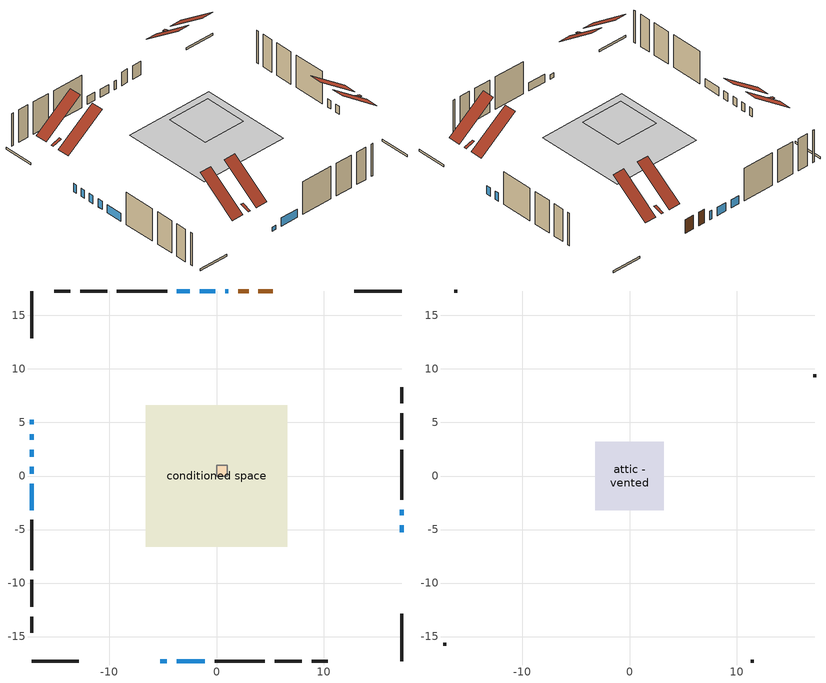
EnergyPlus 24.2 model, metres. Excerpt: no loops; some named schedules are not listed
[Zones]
conditioned space
 floor outside (Floor1 construction): -0.7,-0.7 -0.7,0.7 0.7,0.7 0.7,-0.7 z0
 floor adiabatic (AdiabaticFloorConstruction): -6.61,-6.61 -6.61,6.61 6.61,6.61 6.61,-6.61 z2.44
 floor foundation (Slab1 construction): -2.5,-2.5 -2.5,2.5 2.5,2.5 2.5,-2.5 z0
 wall outside (RimJoist1 construction): 17.28,17.28 12.86,17.28 / -17.28,-17.28 -12.86,-17.28 / -17.28,17.28 -17.28,12.86 / 17.28,-17.28 17.28,-12.86 z0:0.3
 wall outside (AdiabaticWallConstruction 1): 5.26,17.28 3.92,17.28 / 2.99,17.28 2.04,17.28 z0:2.03
 wall outside (AdiabaticWallConstruction): -5.26,-17.28 -4.65,-17.28 z0:0.61; -17.28,5.26 -17.28,4.82 / 17.28,-5.26 17.28,-4.6 / 17.28,-3.67 17.28,-3.16 / -17.28,3.89 -17.28,3.38 / -17.28,2.46 -17.28,1.8 / 1.11,17.28 0.8,17.28 / -0.12,17.28 -1.55,17.28 / -2.48,17.28 -3.69,17.28 / -3.72,-17.28 -1.08,-17.28 / -17.28,0.87 -17.28,0.19 / -17.28,-0.74 -17.28,-3.18 z0:1.22
 wall outside (Wall1 construction): -4.62,17.28 -9.3,17.28 / -0.15,-17.28 4.53,-17.28 / -17.28,-4.11 -17.28,-8.79 / 17.28,-2.23 17.28,2.44 z0:4.88
 wall outside (Wall2 construction): -10.23,17.28 -12.72,17.28 / 5.46,-17.28 7.95,-17.28 / -17.28,-9.71 -17.28,-12.21 / 17.28,3.37 17.28,5.87 z0:4.88
 wall outside (Wall3 construction): -13.65,17.28 -15.16,17.28 / 8.88,-17.28 10.39,-17.28 / -17.28,-13.14 -17.28,-14.65 / 17.28,6.8 17.28,8.3 z0:4.88
 window (WindowConstruction 10): -5.26,-17.28 -4.65,-17.28 z0:0.61
 window (WindowConstruction 5): -17.28,5.26 -17.28,4.82 z0:1.22
 window (WindowConstruction 6): 17.28,-5.26 17.28,-4.6 z0:1.22
 window (WindowConstruction 7): 17.28,-3.67 17.28,-3.16 z0:1.22
 window (WindowConstruction 8): -17.28,3.89 -17.28,3.39 z0:1.22
 window (WindowConstruction 9): -17.28,2.46 -17.28,1.8 z0:1.22
 window (WindowConstruction 11): 1.11,17.28 0.81,17.28 z0:1.22
 window (WindowConstruction): -0.12,17.28 -1.55,17.28 z0:1.22
 window (WindowConstruction 1): -2.48,17.28 -3.69,17.28 z0:1.22
 window (WindowConstruction 2): -3.72,-17.28 -1.08,-17.28 z0:1.22
 window (WindowConstruction 3): -17.28,0.87 -17.28,0.19 z0:1.22
 window (WindowConstruction 4): -17.28,-0.74 -17.28,-3.18 z0:1.22
 door (Door): 5.26,17.28 3.92,17.28 z0:2.03
 door (Door 1): 2.99,17.28 2.04,17.28 z0:2.03
 ceiling adiabatic (AdiabaticFloorConstruction): 6.61,-6.61 6.61,6.61 -6.61,6.61 -6.61,-6.61 z2.44
 roof outside (Roof2 construction): 8.87,17.28,4.88 8.87,15.96,5.32 9.22,15.96,5.32 9.22,17.28,4.88; -8.87,-17.28,4.88 -8.87,-15.96,5.32 -9.22,-15.96,5.32 -9.22,-17.28,4.88; -17.28,8.87,4.88 -15.96,8.87,5.32 -15.96,9.22,5.32 -17.28,9.22,4.88; 17.28,-8.87,4.88 15.96,-8.87,5.32 15.96,-9.22,5.32 17.28,-9.22,4.88
 roof outside (Roof3 construction): 6.19,17.28,4.88 6.19,11.65,9.1 7.95,11.65,9.1 7.95,17.28,4.88; -6.19,-17.28,4.88 -6.19,-11.65,9.1 -7.95,-11.65,9.1 -7.95,-17.28,4.88; -17.28,6.19,4.88 -11.65,6.19,9.1 -11.65,7.95,9.1 -17.28,7.95,4.88; 17.28,-6.19,4.88 11.65,-6.19,9.1 11.65,-7.95,9.1 17.28,-7.95,4.88
furnace airloop ret air zone
 floor adiabatic (AdiabaticConst): 0,0 0,1 1,1 1,0 z0
 wall adiabatic (AdiabaticConst): 0,1 0,0 1,0 1,1 0,1 z0:1
 ceiling adiabatic (AdiabaticConst): 1,0 1,1 0,1 0,0 z1
attic - vented
 floor to conditioned space (Floor2 construction Reversed): -3.18,-3.18 -3.18,3.18 3.18,3.18 3.18,-3.18 z4.88
 wall outside (Wall4 construction): -16.09,17.28 -16.35,17.28 / 11.32,-17.28 11.59,-17.28 / -17.28,-15.57 -17.28,-15.84 / 17.28,9.23 17.28,9.5 z0:4.88
 roof outside (Roof1 construction): 10.15,17.28,4.88 10.15,11.6,9.14 11.93,11.6,9.14 11.93,17.28,4.88; -10.15,-17.28,4.88 -10.15,-11.6,9.14 -11.93,-11.6,9.14 -11.93,-17.28,4.88; -17.28,10.15,4.88 -11.6,10.15,9.14 -11.6,11.93,9.14 -17.28,11.93,4.88; 17.28,-10.15,4.88 11.6,-10.15,9.14 11.6,-11.93,9.14 17.28,-11.93,4.88
[Building]
Building 1: Terrain=Suburbs
[Site:Location]
Vancouver Intl AP_BC: Latitude {deg}=49.19; Longitude {deg}=-123.18; Time Zone {hr}=-8; Elevation {m}=4; Keep Site Location Information=Yes
[Site:GroundTemperature:Shallow]
8.06451, 6.96315, 6.87495, 7.3976, 9.49575, 11.5841, 13.3946, 14.5416, 14.639, 13.7062, 11.9418, 9.91751
[Site:WaterMainsTemperature]
Calculation Method=Schedule; Temperature Schedule=mains temperature schedule
[Material] Roughness=Rough; Thermal Absorptance=0.9
Name | Thickness {m} | Conductivity {W/m-K} | Density {kg/m3} | Specific Heat {J/kg-K} | Solar Absorptance | Visible Absorptance
asphalt or fiberglass shingles | 0.00635 | 0.162714 | 1121.4 | 1465.45 | 0.4 | 0.4
ceiling stud and cavity | 0.1397 | 0.154052 | 65.682 | 1177.47 | 0.7 | 0.7
concrete 4.0 in. | 0.1016 | 1.803125 | 2242.8 | 837.4 | 0.7 | 0.7
door material | 0.04445 | 0.20624 | 512.64 | 1214.23 | 0.7 | 0.7
door material 1 | 0.04445 | 0.188738 | 512.64 | 1214.23 | 0.7 | 0.7
floor covering | 0.0127 | 9.015625 | 54.468 | 1339.84 | 0.6 | 0.6
floor covering 1 | 0.0127 | 0.0433444 | 54.468 | 1339.84 | 0.6 | 0.6
floor rigid ins; wall rigid ins | 0.512978 | 0.029427 | 32.04 | 1214.23 | 0.7 | 0.7
floor stud and cavity | 0.0889 | 0.215299 | 50.32683 | 1063.81 | 0.7 | 0.7
floor stud and cavity 1 | 0.1397 | 1.75129 | 37.0049 | 1207.88 | 0.7 | 0.7
furniture material conditioned space 1 | 0.1524 | 0.115458 | 640.8 | 1214.23 | 0.6 | 0.6
gypsum board | 0.0127 | 0.160291 | 801 | 837.4 | 0.6 | 0.6
gypsum board 1 | 0.00254 | 0.160291 | 801 | 837.4 | 0.6 | 0.6
osb sheathing 0.5 in. | 0.0127 | 0.115458 | 512.64 | 1214.23 | 0.7 | 0.7
osb sheathing 0.75 in. | 0.01905 | 0.115458 | 512.64 | 1214.23 | 0.7 | 0.7
rim joist stud and cavity | 0.0508 | 0.145373 | 50.32683 | 1063.81 | 0.6 | 0.6
roof stud and cavity | 0.2032 | 0.146673 | 78.34581 | 1123.46 | 0.7 | 0.7
roof stud and cavity 1 | 0.2032 | 0.139958 | 78.34581 | 1123.46 | 0.7 | 0.7
wall stud and cavity | 0.1397 | 0.126135 | 139.0536 | 1170.24 | 0.7 | 0.7
wall stud and cavity 1 | 0.1397 | 0.128797 | 139.0536 | 1170.24 | 0.7 | 0.7
wall stud and cavity 2 | 0.0889 | 1.11658 | 50.32683 | 1063.81 | 0.7 | 0.7
wall stud and cavity 3 | 0.0889 | 6.9971 | 50.32683 | 1063.81 | 0.6 | 0.6
wall stud and cavity 4 | 0.0889 | 0.380278 | 52.3479 | 1209.89 | 0.7 | 0.7
wall stud and cavity 5 | 0.0889 | 0.391764 | 83.0341 | 1211.67 | 0.7 | 0.7
wood siding | 0.0254 | 0.102417 | 544.68 | 1172.36 | 0.4 | 0.4
wood siding 1 | 0.00254 | 0.102417 | 544.68 | 1172.36 | 0.4 | 0.4
wood siding 2; wood siding 3; wood siding 4 | 0.0254 | 0.102417 | 544.68 | 1172.36 | 0.7 | 0.7
[Material:NoMass]
Adiabatic: Roughness=Rough; Thermal Resistance {m2-K/W}=176.1; Thermal Absorptance=0.9; Solar Absorptance=0.7; Visible Absorptance=0.7
[WindowMaterial:SimpleGlazingSystem]
Name | U-Factor {W/m2-K} | Solar Heat Gain Coefficient
WindowMaterial | 6.56547 | 0.81
WindowMaterial 1 | 6.58307 | 0.81
WindowMaterial 2 | 6.63077 | 0.8
WindowMaterial 3 | 6.662 | 0.79
WindowMaterial 4 | 6.640421 | 0.8
WindowMaterial 5 | 6.92546 | 0.74
WindowMaterial 6 | 3.37955 | 0.63
WindowMaterial 7 | 4.05182 | 0.59
WindowMaterial 8 | 3.51241 | 0.62
WindowMaterial 9 | 4.31925 | 0.45
[Construction]
AdiabaticConst: Adiabatic
AdiabaticFloorConstruction: floor stud and cavity 1, floor rigid ins, osb sheathing 0.75 in., floor covering 1
AdiabaticWallConstruction: wood siding 3, wall rigid ins, wall stud and cavity 4, gypsum board
AdiabaticWallConstruction 1: wood siding 4, wall rigid ins, wall stud and cavity 4, gypsum board
Door: door material
Door 1: door material 1
Floor1 construction: floor stud and cavity, floor covering
Floor2 construction Reversed: gypsum board, ceiling stud and cavity
furniture construction conditioned space 1: furniture material conditioned space 1
PartitionWallConstruction: gypsum board, wall stud and cavity 5, gypsum board
RimJoist1 construction: wood siding 2, rim joist stud and cavity
Roof1 construction: asphalt or fiberglass shingles
Roof2 construction: asphalt or fiberglass shingles, osb sheathing 0.75 in., roof stud and cavity, gypsum board
Roof3 construction: asphalt or fiberglass shingles, osb sheathing 0.75 in., roof stud and cavity 1, gypsum board
Slab1 construction: concrete 4.0 in.
Wall1 construction: wood siding, osb sheathing 0.5 in., wall stud and cavity, gypsum board
Wall2 construction: wood siding, osb sheathing 0.5 in., wall stud and cavity 1, gypsum board
Wall3 construction: wood siding 1, wall stud and cavity 2, gypsum board 1
Wall4 construction: wood siding 1, wall stud and cavity 3
WindowConstruction: WindowMaterial
WindowConstruction 1: WindowMaterial 1
WindowConstruction 10; WindowConstruction 11: WindowMaterial 9
WindowConstruction 2: WindowMaterial 2
WindowConstruction 3: WindowMaterial 3
WindowConstruction 4: WindowMaterial 4
WindowConstruction 5: WindowMaterial 5
WindowConstruction 6; WindowConstruction 9: WindowMaterial 6
WindowConstruction 7: WindowMaterial 7
WindowConstruction 8: WindowMaterial 8
[Zone] Multiplier=1
Name | Volume {m3} | Part of Total Floor Area
attic - vented | 25.6882 | Yes
conditioned space | 413.7 | Yes
furnace airloop ret air zone | 1 | No
[Space]
Name | Zone | Volume {m3} | Space Type
attic - vented 1 | attic - vented | 25.6882
conditioned space 1 | conditioned space | 413.7
furnace airloop ret air space | furnace airloop ret air zone |  | Plenum Space Type
[OtherEquipment] Design Level Calculation Method=EquipmentLevel
Name | Fuel Type | Zone or ZoneList or Space or SpaceList | Schedule | Design Level {W} | Fraction Latent | Fraction Radiant | Fraction Lost
furnace airloop_0 RetCondToDZ; furnace airloop_0 SupCondToDZ; furnace airloop_0 SupSensLkToDZ | None | attic - vented 1 | Always On Discrete | 0 | 0 | 0 | 0
furnace airloop_0 SupLatLkToDZ | None | attic - vented 1 | Always On Discrete | 0 | 1 | 0 | 0
clothes dryer 1 | Electricity | conditioned space 1 | clothes dryer schedule | 0 | 0.015 | 0.081 | 0.85
cooking range 1 | Electricity | conditioned space 1 | cooking range schedule | 0 | 0.08 | 0.432 | 0.2
furnace airloop_0 SupCondToLv; furnace airloop_0 SupSensLkToCond; mech vent house fan sensible load | None | conditioned space 1 | Always On Discrete | 0 | 0 | 0 | 0
furnace airloop_0 SupLatLkToCond; mech vent house fan latent load | None | conditioned space 1 | Always On Discrete | 0 | 1 | 0 | 0
general water use latent | None | conditioned space 1 | general water use schedule | 62.594 | 1 | 0 | 0
general water use sensible | None | conditioned space 1 | general water use schedule | -61.6891 | 0 | 0.6 | 0
water heater energy adjustment1 | NaturalGas | conditioned space 1 | Always On Discrete | 0.01 | 0 | 0 | 1
furnace airloop_0 RetCondToRP; furnace airloop_0 RetSensLkToRP | None | furnace airloop ret air space | Always On Discrete | 0 | 0 | 0 | 0
furnace airloop_0 RetLatLkToRP | None | furnace airloop ret air space | Always On Discrete | 0 | 1 | 0 | 0
[ZoneInfiltration:DesignFlowRate] Schedule=Always On Discrete; Design Flow Rate Calculation Method=Flow/Zone; Design Flow Rate {m3/s}=0
Name | Zone or ZoneList or Space or SpaceList
attic_vented 1 duct leakage imbalance infil flow | attic - vented 1
infil flow; natural vent flow; whole house fan flow | conditioned space 1
[ZoneInfiltration:EffectiveLeakageArea]
infil attic - vented 1: Zone or Space=attic - vented 1; Schedule=Always On Discrete; Effective Air Leakage Area {cm2}=1672.14; Stack Coefficient=0.000635658; Wind Coefficient=1.70346e-05
[ZoneMixing] Schedule=Always On Continuous; Design Flow Rate Calculation Method=Flow/Zone; Design Flow Rate {m3/s}=0
Name | Zone or Space | Source Zone or Space
furnace airloop_0 ZoneMixCondToDZ mix; whole house fan mix | attic - vented | conditioned space
furnace airloop_0 ZoneMixDZToCond mix | conditioned space | attic - vented
[SurfaceProperty:ExposedFoundationPerimeter]
Slab1: Exposed Perimeter Calculation Method=TotalExposedPerimeter; Total Exposed Perimeter {m}=20
[InternalMass] Zone or ZoneList=conditioned space; Space or SpaceList=conditioned space 1
Name | Construction | Surface Area {m2}
furniture mass conditioned space 1 | furniture construction conditioned space 1 | 80.6602
partition wall mass | PartitionWallConstruction | 201.65
[Lights]
interior lighting: Zone or ZoneList or Space or SpaceList=conditioned space 1; Schedule=interior lighting schedule; Design Level Calculation Method=LightingLevel; Lighting Level {W}=343.2; Return Air Fraction=0; Fraction Radiant=0.6; Fraction Visible=0.2; Fraction Replaceable=1
[People]
occupants: Zone or ZoneList or Space or SpaceList=conditioned space 1; Number of People Schedule=occupants schedule; Number of People Calculation Method=People; Number of People=3; Fraction Radiant=0.314171; Sensible Heat Fraction=0.56303; Activity Level Schedule=occupants activity schedule; Carbon Dioxide Generation Rate {m3/s-W}=0; Enable ASHRAE 55 Comfort Warnings=No; Mean Radiant Temperature Calculation Type=EnclosureAveraged
[ElectricEquipment] Zone or ZoneList or Space or SpaceList=conditioned space 1; Design Level Calculation Method=EquipmentLevel
Name | Schedule | Design Level {W} | Fraction Latent | Fraction Radiant | Fraction Lost
clothes dryer | clothes dryer schedule | 140.772 | 0.015 | 0.081 | 0.85
clothes washer | clothes washer schedule | 32.1985 | 0.03 | 0.162 | 0.7
cooking range | cooking range schedule | 215.147 | 0.08 | 0.432 | 0.2
dishwasher | dishwasher schedule | 66.8632 | 0.3 | 0.18 | 0.4
fridge | fridge schedule | 72.9452 | 0 | 0.6 | 0
mech vent bath fan 0 | mech vent bath fan 0 schedule | 25.1 | 0 | 0 | 1
mech vent bath fan 1 | mech vent bath fan 1 schedule | 25.1 | 0 | 0 | 1
mech vent house fan | mech vent house fan schedule | 0 | 0 | 0 | 1
mech vent house fan cfis | mech vent house fan cfis schedule | 0 | 0 | 0 | 0
mech vent range fan 0 | mech vent range fan 0 schedule | 57 | 0 | 0 | 1
misc plug loads | misc plug loads schedule | 494.7 | 0.045 | 0.513 | 0.1
whole house fan | Always On Discrete | 0 | 0 | 0 | 1
[SpaceList]
Plenum Space Type: furnace airloop ret air space
[AvailabilityManager:Scheduled]
furnace airloop Availability Manager: Schedule=Always On Discrete
[AirLoopHVAC:ReturnPlenum]
Air Loop HVAC Return Plenum 1: Zone=furnace airloop ret air zone
[Foundation:Kiva]
Foundation Kiva 1: Initial Indoor Air Temperature {C}=18; Wall Height Above Grade {m}=0.1016; Wall Depth Below Slab {m}=0.2032
[Foundation:Kiva:Settings]
Soil Conductivity {W/m-K}=0.849921; Soil Density {kg/m3}=1842.3; Soil Specific Heat {J/kg-K}=418.7; Ground Solar Absorptivity=0.9; Ground Thermal Absorptivity=0.9; Ground Surface Roughness {m}=0.03; Far-Field Width {m}=40; Deep-Ground Boundary Condition=ZeroFlux; Deep-Ground Depth {m}=40; Minimum Cell Dimension {m}=0.2; Maximum Cell Growth Coefficient=3; Simulation Timestep=Timestep
[Exterior:Lights]
exterior lighting: Schedule=exterior lighting schedule; Design Level {W}=75.6
[EnergyManagementSystem:GlobalVariable]
furnace_airloop_0_DuctImbalLkExhFanEquivCond
furnace_airloop_0_DuctImbalLkExhFanEquivDZ
furnace_airloop_0_DuctImbalLkSupFanEquivCond
furnace_airloop_0_DuctImbalLkSupFanEquivDZ
furnace_airloop_0_DZ_T
furnace_airloop_0_DZ_W
furnace_airloop_0_RetCondToDZ
furnace_airloop_0_RetCondToRP
furnace_airloop_0_RetLatLkToRP
furnace_airloop_0_RetSensLkToRP
furnace_airloop_0_SupCondToDZ
furnace_airloop_0_SupCondToLv
furnace_airloop_0_SupLatLkToCond
furnace_airloop_0_SupLatLkToDZ
furnace_airloop_0_SupSensLkToCond
furnace_airloop_0_SupSensLkToDZ
furnace_airloop_0_ZoneMixCondToDZ
furnace_airloop_0_ZoneMixDZToCond
furnace_airloop_AH_MFR
furnace_airloop_AH_Tout
furnace_airloop_AH_VFR
furnace_airloop_AH_Wout
furnace_airloop_Fan_RTF
furnace_airloop_RA_T
furnace_airloop_Ra_W
infil_program_Qfan
infil_program_Qinf
natural_vent_program_Qnv
natural_vent_program_Qwhf
[EnergyManagementSystem:Sensor]
Name | Output:Variable or Output:Meter Index Key | Output:Variable or Output:Meter
airflow_gain | infil flow | Infiltration Sensible Heat Gain Energy
airflow_gain_1 | natural vent flow | Infiltration Sensible Heat Gain Energy
airflow_gain_2 | whole house fan flow | Infiltration Sensible Heat Gain Energy
airflow_loss | infil flow | Infiltration Sensible Heat Loss Energy
airflow_loss_1 | natural vent flow | Infiltration Sensible Heat Loss Energy
airflow_loss_2 | whole house fan flow | Infiltration Sensible Heat Loss Energy
clg_load_cond |  | Cooling:EnergyTransfer:Zone:CONDITIONED SPACE
clg_load_duct |  | Cooling:EnergyTransfer:Zone:FURNACE AIRLOOP RET AIR ZONE
clg_sp_s; clg_sp_s_1 | cooling setpoint | Schedule Value
clothes_dryer_exhaust_0_sch_s | clothes dryer exhaust 0 schedule | Schedule Value
cool_season | cooling season schedule | Schedule Value
ducts_conv | furnace airloop_0 RetCondToRP | Other Equipment Convective Heating Energy
ducts_conv_1 | furnace airloop_0 RetLatLkToRP | Other Equipment Convective Heating Energy
ducts_conv_2 | furnace airloop_0 RetSensLkToRP | Other Equipment Convective Heating Energy
ducts_conv_3 | furnace airloop_0 SupCondToLv | Other Equipment Convective Heating Energy
ducts_conv_4 | furnace airloop_0 SupLatLkToCond | Other Equipment Convective Heating Energy
ducts_conv_5 | furnace airloop_0 SupSensLkToCond | Other Equipment Convective Heating Energy
ducts_rad | furnace airloop_0 RetCondToRP | Other Equipment Radiant Heating Energy
ducts_rad_1 | furnace airloop_0 RetLatLkToRP | Other Equipment Radiant Heating Energy
ducts_rad_2 | furnace airloop_0 RetSensLkToRP | Other Equipment Radiant Heating Energy
ducts_rad_3 | furnace airloop_0 SupCondToLv | Other Equipment Radiant Heating Energy
ducts_rad_4 | furnace airloop_0 SupLatLkToCond | Other Equipment Radiant Heating Energy
ducts_rad_5 | furnace airloop_0 SupSensLkToCond | Other Equipment Radiant Heating Energy
furnace_airloop_0_DZ_T_s | attic - vented | Zone Air Temperature
furnace_airloop_0_DZ_W_s | attic - vented | Zone Mean Air Humidity Ratio
furnace_airloop_AH_MFR_s | Node 5 | System Node Mass Flow Rate
furnace_airloop_AH_Tout_s | Node 5 | System Node Temperature
furnace_airloop_AH_VFR_s | Node 5 | System Node Current Density Volume Flow Rate
furnace_airloop_AH_Wout_s | Node 5 | System Node Humidity Ratio
furnace_airloop_RA_T_s | Node 8 | System Node Temperature
furnace_airloop_Ra_W_s | Node 8 | System Node Humidity Ratio
htg_load_cond |  | Heating:EnergyTransfer:Zone:CONDITIONED SPACE
htg_load_duct |  | Heating:EnergyTransfer:Zone:FURNACE AIRLOOP RET AIR ZONE
htg_sp_s; htg_sp_s_1 | heating setpoint | Schedule Value
ig_ee_conv | clothes dryer | Electric Equipment Convective Heating Energy
ig_ee_conv_2 | cooking range | Electric Equipment Convective Heating Energy
ig_ee_conv_4 | fridge | Electric Equipment Convective Heating Energy
ig_ee_conv_5 | misc plug loads | Electric Equipment Convective Heating Energy
ig_ee_conv_6 | whole house fan | Electric Equipment Convective Heating Energy
ig_ee_rad | clothes dryer | Electric Equipment Radiant Heating Energy
ig_ee_rad_2 | cooking range | Electric Equipment Radiant Heating Energy
ig_ee_rad_4 | fridge | Electric Equipment Radiant Heating Energy
ig_ee_rad_5 | misc plug loads | Electric Equipment Radiant Heating Energy
ig_ee_rad_6 | whole house fan | Electric Equipment Radiant Heating Energy
ig_lgt_conv | interior lighting | Lights Convective Heating Energy
ig_lgt_rad | interior lighting | Lights Radiant Heating Energy
ig_lgt_vis | interior lighting | Lights Visible Radiation Heating Energy
ig_oe_conv | clothes dryer 1 | Other Equipment Convective Heating Energy
ig_oe_conv_1 | cooking range 1 | Other Equipment Convective Heating Energy
ig_oe_conv_2 | general water use latent | Other Equipment Convective Heating Energy
ig_oe_conv_3 | general water use sensible | Other Equipment Convective Heating Energy
ig_oe_conv_4 | water heater energy adjustment1 | Other Equipment Convective Heating Energy
ig_oe_rad | clothes dryer 1 | Other Equipment Radiant Heating Energy
ig_oe_rad_1 | cooking range 1 | Other Equipment Radiant Heating Energy
ig_oe_rad_2 | general water use latent | Other Equipment Radiant Heating Energy
ig_oe_rad_3 | general water use sensible | Other Equipment Radiant Heating Energy
ig_oe_rad_4 | water heater energy adjustment1 | Other Equipment Radiant Heating Energy
ig_ppl_conv | occupants | People Convective Heating Energy
ig_ppl_rad | occupants | People Radiant Heating Energy
im_conv | furniture mass conditioned space 1 | Surface Inside Face Convection Heat Gain Energy
im_conv_1 | partition wall mass | Surface Inside Face Convection Heat Gain Energy
im_ig | furniture mass conditioned space 1 | Surface Inside Face Internal Gains Radiation Heat Gain Energy
im_ig_1 | partition wall mass | Surface Inside Face Internal Gains Radiation Heat Gain Energy
im_lgt | furniture mass conditioned space 1 | Surface Inside Face Lights Radiation Heat Gain Energy
im_lgt_1 | partition wall mass | Surface Inside Face Lights Radiation Heat Gain Energy
im_sol | furniture mass conditioned space 1 | Surface Inside Face Solar Radiation Heat Gain Energy
im_sol_1 | partition wall mass | Surface Inside Face Solar Radiation Heat Gain Energy
im_surf | furniture mass conditioned space 1 | Surface Inside Face Net Surface Thermal Radiation Heat Gain Energy
im_surf_1 | partition wall mass | Surface Inside Face Net Surface Thermal Radiation Heat Gain Energy
mech_vent_bath_fan_0_sch_s | mech vent bath fan 0 schedule | Schedule Value
mech_vent_bath_fan_1_sch_s | mech vent bath fan 1 schedule | Schedule Value
mech_vent_range_fan_0_sch_s | mech vent range fan 0 schedule | Schedule Value
mv_conv | mech vent bath fan 0 | Electric Equipment Convective Heating Energy
mv_conv_1 | mech vent bath fan 1 | Electric Equipment Convective Heating Energy
mv_conv_2 | mech vent house fan | Electric Equipment Convective Heating Energy
mv_conv_3 | mech vent house fan cfis | Electric Equipment Convective Heating Energy
mv_conv_4 | mech vent range fan 0 | Electric Equipment Convective Heating Energy
mv_conv_5 | mech vent house fan latent load | Other Equipment Convective Heating Energy
mv_conv_6 | mech vent house fan sensible load | Other Equipment Convective Heating Energy
mv_rad | mech vent bath fan 0 | Electric Equipment Radiant Heating Energy
mv_rad_1 | mech vent bath fan 1 | Electric Equipment Radiant Heating Energy
mv_rad_2 | mech vent house fan | Electric Equipment Radiant Heating Energy
mv_rad_3 | mech vent house fan cfis | Electric Equipment Radiant Heating Energy
mv_rad_4 | mech vent range fan 0 | Electric Equipment Radiant Heating Energy
mv_rad_5 | mech vent house fan latent load | Other Equipment Radiant Heating Energy
mv_rad_6 | mech vent house fan sensible load | Other Equipment Radiant Heating Energy
natural_vent_s | natural vent schedule | Schedule Value
out_pb_s |  | Site Outdoor Air Barometric Pressure
out_wt_s |  | Site Outdoor Air Humidity Ratio
site_vw_s |  | Site Wind Speed
ss_back_out | Window1 | Surface Window Shortwave from Zone Back Out Window Heat Transfer Rate
ss_back_out_1 | Window12 | Surface Window Shortwave from Zone Back Out Window Heat Transfer Rate
ss_back_out_10 | Window8 | Surface Window Shortwave from Zone Back Out Window Heat Transfer Rate
ss_back_out_11 | Window9 | Surface Window Shortwave from Zone Back Out Window Heat Transfer Rate
ss_back_out_2 | Window14 | Surface Window Shortwave from Zone Back Out Window Heat Transfer Rate
ss_back_out_3 | Window15 | Surface Window Shortwave from Zone Back Out Window Heat Transfer Rate
ss_back_out_4 | Window17 | Surface Window Shortwave from Zone Back Out Window Heat Transfer Rate
ss_back_out_5 | Window18 | Surface Window Shortwave from Zone Back Out Window Heat Transfer Rate
ss_back_out_6 | Window2 | Surface Window Shortwave from Zone Back Out Window Heat Transfer Rate
ss_back_out_7 | Window3 | Surface Window Shortwave from Zone Back Out Window Heat Transfer Rate
ss_back_out_8 | Window4 | Surface Window Shortwave from Zone Back Out Window Heat Transfer Rate
ss_back_out_9 | Window5 | Surface Window Shortwave from Zone Back Out Window Heat Transfer Rate
ss_conv | Door1 | Surface Inside Face Convection Heat Gain Energy
ss_conv_1 | Door3 | Surface Inside Face Convection Heat Gain Energy
ss_conv_10 | Window4 | Surface Inside Face Convection Heat Gain Energy
ss_conv_11 | Window5 | Surface Inside Face Convection Heat Gain Energy
ss_conv_12 | Window8 | Surface Inside Face Convection Heat Gain Energy
ss_conv_13 | Window9 | Surface Inside Face Convection Heat Gain Energy
ss_conv_2 | Window1 | Surface Inside Face Convection Heat Gain Energy
ss_conv_3 | Window12 | Surface Inside Face Convection Heat Gain Energy
ss_conv_4 | Window14 | Surface Inside Face Convection Heat Gain Energy
